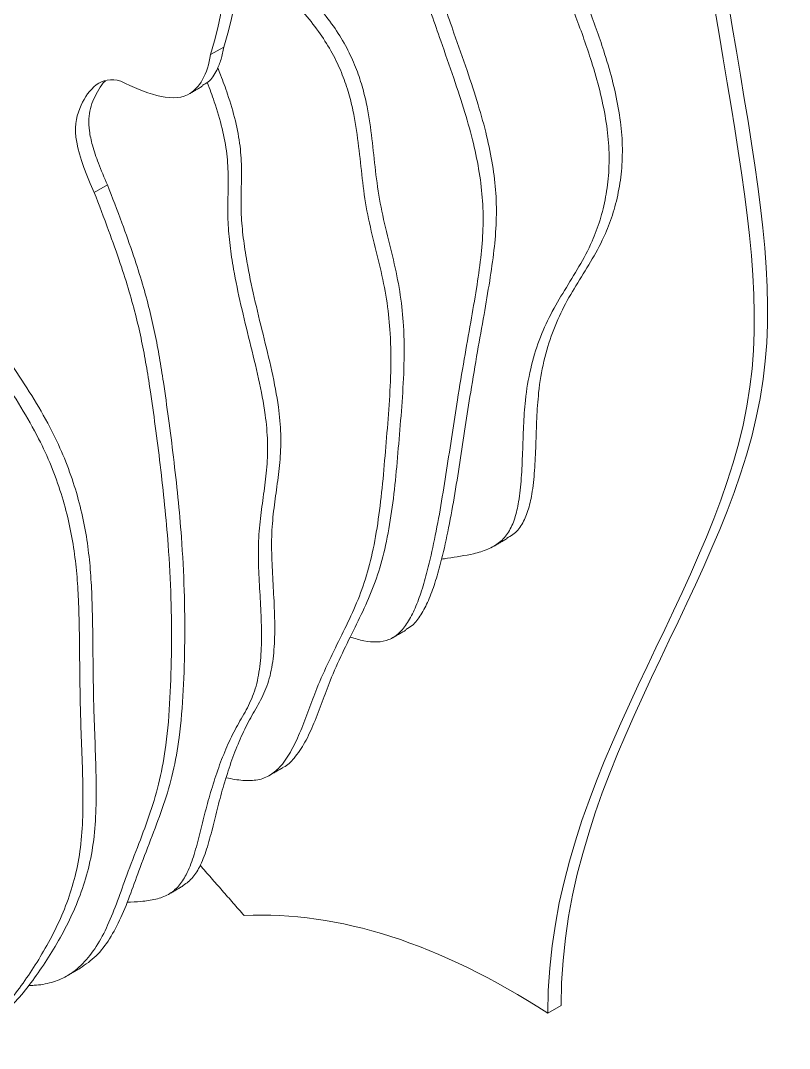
# Model space of a CAD drawing. Header units: millimetres. Extents: x -790 to 3917, y -2121 to 391.
# Drawn here: x 646.3 to 810.3, y -1481.1 to -1261.8 of the extents above; entities that cross this region are included whole.
import ezdxf

# ---------------------------------------------------------------- set-up
doc = ezdxf.new("R2010")
doc.units = ezdxf.units.MM

msp = doc.modelspace()

# ---------------------------------------------------------------- linework, layer by layer
at = {"color": 7, "linetype": 'Continuous', "lineweight": 15}
for p, q in [((689.64, -1267.43), (686.81, -1269.06)), ((664.82, -1296.84), (661.99, -1298.47)), ((758.74, -1473.6), (761.57, -1471.97))]:
    msp.add_line(p, q, dxfattribs=at)
for points, knots in [([(689.82, -1126.37), (692.28, -1128.17), (697.18, -1131.73), (704.24, -1138.23), (710.89, -1145.39), (717.04, -1153.14), (722.65, -1161.31), (728.02, -1170.31), (733.1, -1180.08), (737.96, -1190.55), (742.55, -1201.17), (746.86, -1211.42), (751.08, -1221.27), (755.26, -1230.72), (759.51, -1240.23), (763.67, -1249.79), (767.59, -1259.34), (770.62, -1267.8), (772.71, -1275.08), (774, -1281.17), (774.69, -1287.06), (774.65, -1292.64), (773.99, -1297.89), (772.77, -1302.79), (770.9, -1307.79), (768.27, -1312.71), (765.13, -1317.7), (762.12, -1322.74), (759.64, -1328.28), (757.79, -1334.39), (756.75, -1340.58), (756.36, -1346.67), (756.19, -1352.27), (755.97, -1357.74), (755.48, -1362.5), (754.6, -1366.4), (753.29, -1369.39), (751.7, -1371.33), (750.44, -1371.99), (750, -1372.22)], [0, 0, 0, 0, 0.032905, 0.065415, 0.097404, 0.128897, 0.160019, 0.190835, 0.227048, 0.263406, 0.300026, 0.337036, 0.369369, 0.402081, 0.435079, 0.468189, 0.501189, 0.533641, 0.555071, 0.576219, 0.597298, 0.61864, 0.640389, 0.662506, 0.684847, 0.714542, 0.744179, 0.77344, 0.802158, 0.83063, 0.85934, 0.881289, 0.903318, 0.924934, 0.94569, 0.961532, 0.976813, 0.991979, 1, 1, 1, 1]), ([(686.99, -1128), (689.45, -1129.8), (694.35, -1133.36), (701.41, -1139.87), (708.06, -1147.02), (714.21, -1154.77), (719.82, -1162.95), (725.19, -1171.94), (730.27, -1181.71), (735.13, -1192.18), (739.72, -1202.8), (744.03, -1213.05), (748.25, -1222.9), (752.43, -1232.35), (756.68, -1241.86), (760.84, -1251.42), (764.77, -1260.97), (767.8, -1269.43), (769.88, -1276.72), (771.18, -1282.81), (771.86, -1288.69), (771.83, -1294.28), (771.16, -1299.53), (769.95, -1304.42), (768.07, -1309.43), (765.44, -1314.34), (762.3, -1319.33), (759.29, -1324.38), (756.81, -1329.91), (754.96, -1336.02), (753.92, -1342.21), (753.53, -1348.3), (753.37, -1353.91), (753.14, -1359.37), (752.65, -1364.13), (751.77, -1368.03), (750.47, -1371.04), (748.51, -1373.27), (745.91, -1374.7), (742.18, -1375.82), (738.77, -1376.26), (736.49, -1376.64), (736.07, -1376.7)], [0, 0, 0, 0, 0.03102, 0.061668, 0.091824, 0.121512, 0.150852, 0.179903, 0.214041, 0.248316, 0.282839, 0.317728, 0.348209, 0.379046, 0.410154, 0.441368, 0.472478, 0.50307, 0.523273, 0.543209, 0.563081, 0.5832, 0.603703, 0.624553, 0.645614, 0.673608, 0.701547, 0.729132, 0.756205, 0.783046, 0.81011, 0.830802, 0.851569, 0.871947, 0.891514, 0.906448, 0.920854, 0.935151, 0.950043, 0.966022, 0.993755, 1, 1, 1, 1]), ([(672.5, -1144.25), (673.72, -1145.39), (676.25, -1147.75), (679.83, -1152.04), (683.5, -1156.52), (687.2, -1161.12), (690.88, -1165.71), (694.51, -1170.22), (698.42, -1175), (702.6, -1179.93), (706.93, -1185.17), (710.92, -1190.56), (714.44, -1196.41), (717.48, -1202.74), (720.21, -1209.47), (723.36, -1218.17), (726.92, -1228.78), (730.87, -1241.06), (734.72, -1252.98), (738.35, -1263.41), (741.46, -1272.23), (743.87, -1279.56), (745.74, -1286.29), (747.05, -1292.63), (747.76, -1298.76), (747.82, -1304.84), (747.29, -1311.03), (746.33, -1317.6), (745.09, -1324.77), (743.69, -1332.64), (742.34, -1340.61), (741.13, -1348.53), (739.99, -1356.08), (738.79, -1363.59), (737.46, -1370.79), (736.1, -1376.87), (734.72, -1381.75), (733.36, -1385.49), (731.77, -1388.55), (730.2, -1390.73), (728.92, -1391.46), (728.45, -1391.72)], [0, 0, 0, 0, 0.017312, 0.035765, 0.054893, 0.074273, 0.093611, 0.112615, 0.130992, 0.154373, 0.176492, 0.197845, 0.219276, 0.241647, 0.265257, 0.290091, 0.332985, 0.37667, 0.419034, 0.458153, 0.486148, 0.511668, 0.535027, 0.557107, 0.579399, 0.602636, 0.627896, 0.655919, 0.687235, 0.721882, 0.759604, 0.79151, 0.824324, 0.857166, 0.889171, 0.919499, 0.939705, 0.958444, 0.975584, 0.991132, 1, 1, 1, 1]), ([(789.06, -1164.1), (789.06, -1250.63), (833.12, -1347.78), (761.57, -1419.51), (761.57, -1471.97)], [0, 0, 0, 0, 0.481592, 1, 1, 1, 1]), ([(786.24, -1165.73), (786.24, -1252.27), (830.29, -1349.42), (758.74, -1421.14), (758.74, -1473.6)], [0, 0, 0, 0, 0.481592, 1, 1, 1, 1]), ([(688.41, -1167.78), (689.51, -1169.16), (691.79, -1171.99), (695.59, -1176.64), (699.78, -1181.56), (704.1, -1186.8), (708.09, -1192.19), (711.61, -1198.04), (714.65, -1204.37), (717.38, -1211.1), (720.53, -1219.8), (724.09, -1230.41), (728.04, -1242.69), (731.89, -1254.61), (735.52, -1265.04), (738.63, -1273.86), (741.04, -1281.19), (742.91, -1287.93), (744.22, -1294.26), (744.93, -1300.39), (744.99, -1306.47), (744.46, -1312.66), (743.5, -1319.24), (742.26, -1326.4), (740.86, -1334.28), (739.51, -1342.25), (738.3, -1350.17), (737.16, -1357.72), (735.96, -1365.22), (734.63, -1372.43), (733.27, -1378.5), (731.89, -1383.39), (730.53, -1387.12), (728.96, -1390.21), (727.12, -1392.55), (724.93, -1394.02), (722.35, -1394.49), (719.56, -1394.25), (717.59, -1393.63), (716.6, -1393.32)], [0, 0, 0, 0, 0.018156, 0.037482, 0.06207, 0.085332, 0.107787, 0.130325, 0.153852, 0.17868, 0.204797, 0.249906, 0.295847, 0.340398, 0.381537, 0.410979, 0.437817, 0.462382, 0.485602, 0.509046, 0.533482, 0.560046, 0.589516, 0.622449, 0.658886, 0.698556, 0.73211, 0.766618, 0.801157, 0.834814, 0.866708, 0.887958, 0.907664, 0.92569, 0.94204, 0.956972, 0.971214, 0.985656, 1, 1, 1, 1]), ([(686.37, -1206.44), (686.4, -1206.45), (687.61, -1207.15), (689.61, -1208.07), (692.42, -1209.66), (694.88, -1211.29), (697.23, -1213.23), (699.38, -1215.41), (701.1, -1217.51), (702.38, -1219.49), (703.19, -1221.27), (703.45, -1222.93), (703.22, -1224.34), (702.52, -1225.8), (701.25, -1227.23), (699.48, -1228.63), (697.57, -1229.95), (695.71, -1231.26), (694.16, -1232.65), (693.07, -1234.18), (692.78, -1236.19), (693.43, -1238.51), (694.72, -1240.9), (696.71, -1243.75), (699.44, -1247.05), (702.79, -1250.8), (706.33, -1254.72), (709.81, -1258.75), (712.98, -1262.83), (715.61, -1267), (717.59, -1271.17), (719.04, -1275.28), (720.3, -1280.31), (721.18, -1286.23), (721.86, -1292.98), (722.71, -1299.81), (724.29, -1306.79), (726.06, -1313.69), (727.4, -1320.45), (728.09, -1327.64), (728.15, -1335.22), (727.68, -1343.19), (727.02, -1351.07), (726.36, -1358.94), (725.48, -1366.57), (724.26, -1373.68), (722.53, -1380.13), (720.24, -1385.85), (717.61, -1391.3), (714.85, -1396.8), (712.48, -1402.08), (710.6, -1407.18), (708.91, -1411.66), (707.05, -1415.83), (704.87, -1418.97), (703.21, -1420.79), (702.2, -1421.17), (702.11, -1421.2)], [0, 0, 0, 0, 0.000347, 0.016889, 0.02812, 0.039527, 0.051273, 0.061533, 0.071496, 0.078581, 0.084796, 0.09057, 0.096631, 0.103416, 0.115073, 0.12808, 0.141629, 0.154804, 0.166713, 0.176667, 0.184732, 0.192408, 0.201059, 0.211186, 0.22688, 0.244424, 0.262877, 0.281265, 0.298718, 0.314725, 0.329709, 0.344312, 0.358947, 0.384542, 0.410621, 0.43653, 0.461942, 0.487009, 0.51178, 0.53659, 0.569442, 0.60281, 0.636392, 0.669828, 0.702904, 0.735496, 0.765796, 0.795956, 0.826463, 0.857661, 0.889856, 0.913399, 0.936958, 0.959879, 0.981707, 0.998367, 1, 1, 1, 1]), ([(603.2, -1245.08), (604.63, -1246.14), (607.38, -1248.19), (611.28, -1251.65), (614.77, -1255.28), (617.93, -1259.25), (620.68, -1263.61), (622.9, -1268.39), (624.42, -1273.31), (625.42, -1278.32), (626.1, -1283.41), (626.64, -1288.79), (627.2, -1294.42), (627.99, -1300.27), (629.16, -1306.1), (631, -1311.91), (633.55, -1317.58), (636.79, -1323.46), (640.65, -1329.6), (644.95, -1336.03), (649.2, -1342.56), (652.87, -1348.95), (655.7, -1355.17), (657.82, -1361.06), (659.4, -1366.9), (660.49, -1372.64), (661.14, -1378.24), (661.62, -1386.24), (661.7, -1396.5), (661.83, -1407.41), (662.19, -1416.6), (662.44, -1423.84), (662.41, -1430.85), (661.89, -1437.47), (660.64, -1443.55), (658.78, -1449.15), (656.43, -1454.41), (653.74, -1459.32), (650.8, -1463.9), (647.74, -1468.2), (644.42, -1472.03), (641.61, -1474.72), (639.67, -1475.7), (639.15, -1475.97)], [0, 0, 0, 0, 0.020249, 0.039222, 0.056728, 0.073018, 0.090594, 0.107819, 0.125483, 0.14405, 0.163512, 0.183585, 0.206294, 0.22869, 0.250346, 0.271184, 0.291742, 0.31262, 0.337955, 0.363964, 0.390057, 0.415716, 0.437146, 0.458467, 0.479789, 0.50113, 0.522555, 0.544157, 0.595552, 0.647096, 0.676306, 0.705241, 0.733756, 0.761883, 0.789921, 0.818309, 0.847339, 0.876998, 0.905773, 0.934417, 0.962573, 0.990038, 1, 1, 1, 1]), ([(692.74, -1243.67), (693.02, -1244.08), (694.18, -1245.81), (696.63, -1248.67), (699.96, -1252.44), (703.51, -1256.35), (706.98, -1260.38), (710.16, -1264.46), (712.78, -1268.63), (714.77, -1272.81), (716.21, -1276.91), (717.47, -1281.95), (718.35, -1287.86), (719.03, -1294.62), (719.88, -1301.45), (721.46, -1308.42), (723.23, -1315.32), (724.57, -1322.09), (725.26, -1329.27), (725.32, -1336.85), (724.85, -1344.82), (724.19, -1352.71), (723.53, -1360.57), (722.65, -1368.2), (721.43, -1375.31), (719.7, -1381.76), (717.41, -1387.49), (714.78, -1392.93), (712.03, -1398.43), (709.65, -1403.71), (707.77, -1408.81), (706.08, -1413.3), (704.21, -1417.44), (702.09, -1420.68), (699.66, -1422.86), (696.92, -1423.97), (693.69, -1423.99), (691.37, -1423.62), (690.15, -1423.34), (690.13, -1423.33)], [0, 0, 0, 0, 0.005825, 0.024447, 0.045265, 0.067162, 0.088981, 0.109689, 0.128684, 0.146463, 0.163792, 0.181157, 0.211528, 0.242474, 0.273217, 0.30337, 0.333115, 0.362508, 0.391947, 0.430929, 0.470524, 0.510371, 0.550046, 0.589295, 0.627968, 0.663922, 0.699709, 0.735908, 0.772928, 0.81113, 0.839067, 0.867021, 0.894219, 0.92012, 0.939889, 0.959232, 0.978983, 0.999618, 1, 1, 1, 1]), ([(689.64, -1267.43), (689.46, -1268.33), (689.11, -1270.12), (688.04, -1272.68), (686.77, -1274.74), (685.45, -1275.41), (685.01, -1275.63)], [0, 0, 0, 0, 0.247098, 0.492481, 0.830946, 1, 1, 1, 1]), ([(619.03, -1268.05), (619.35, -1268.69), (620.43, -1270.93), (621.56, -1274.95), (622.6, -1279.95), (623.27, -1285.05), (623.82, -1290.42), (624.38, -1296.05), (625.16, -1301.9), (626.33, -1307.74), (628.17, -1313.54), (630.72, -1319.22), (633.96, -1325.1), (637.82, -1331.23), (642.13, -1337.66), (646.37, -1344.19), (650.04, -1350.58), (652.88, -1356.8), (654.99, -1362.69), (656.58, -1368.53), (657.66, -1374.27), (658.31, -1379.87), (658.79, -1387.88), (658.87, -1398.14), (659, -1409.04), (659.37, -1418.24), (659.61, -1425.48), (659.58, -1432.48), (659.06, -1439.11), (657.81, -1445.18), (655.95, -1450.79), (653.6, -1456.04), (650.91, -1460.95), (647.98, -1465.54), (644.91, -1469.82), (641.62, -1473.7), (637.97, -1476.91), (633.82, -1479.15), (629.22, -1480.46), (625.86, -1481.02), (624.01, -1481.09), (623.86, -1481.1)], [0, 0, 0, 0, 0.007381, 0.025544, 0.044636, 0.064648, 0.085288, 0.108638, 0.131667, 0.153935, 0.175361, 0.196499, 0.217968, 0.244018, 0.270762, 0.297592, 0.323976, 0.346011, 0.367935, 0.389859, 0.411802, 0.433833, 0.456045, 0.508892, 0.561891, 0.591927, 0.621679, 0.651, 0.679922, 0.708752, 0.737941, 0.767792, 0.798288, 0.827876, 0.857329, 0.88628, 0.914521, 0.942151, 0.969689, 0.997573, 1, 1, 1, 1]), ([(686.81, -1269.06), (686.18, -1273.07), (682.11, -1280.96), (672.78, -1277.18), (667.68, -1274.74)], [0.51682899, 0.51682899, 0.51682899, 0.51682899, 0.53125, 0.55153511, 0.55153511, 0.55153511, 0.55153511]), ([(688.31, -1271.87), (688.52, -1272.38), (689.26, -1274.24), (690.67, -1278.02), (692.18, -1283.15), (693.2, -1288.61), (693.47, -1293.67), (693.3, -1298.38), (693.28, -1303.14), (693.73, -1308.11), (694.63, -1314.01), (696.07, -1320.9), (698, -1328.72), (699.92, -1336.56), (701.31, -1343.73), (701.91, -1350.07), (701.69, -1355.47), (701.05, -1360.62), (700.3, -1365.77), (699.77, -1371.13), (699.84, -1376.88), (700.19, -1382.73), (700.49, -1388.51), (700.52, -1394.07), (700.08, -1399.28), (698.95, -1403.92), (696.98, -1407.78), (694.78, -1411.47), (692.83, -1415.61), (691.12, -1420.09), (689.64, -1424.76), (688.34, -1429.48), (687.21, -1434.16), (686.05, -1438.58), (684.64, -1442.21), (682.92, -1444.97), (681.45, -1446.01), (680.72, -1446.53)], [0, 0, 0, 0, 0.007348, 0.026933, 0.05444, 0.081253, 0.107445, 0.133327, 0.158878, 0.184222, 0.209625, 0.247191, 0.285302, 0.323594, 0.361465, 0.390884, 0.420448, 0.45046, 0.48071, 0.511483, 0.542104, 0.572632, 0.602856, 0.632588, 0.661859, 0.691105, 0.720041, 0.750082, 0.780959, 0.812331, 0.843759, 0.87421, 0.903769, 0.932095, 0.959063, 0.979914, 1, 1, 1, 1]), ([(667.68, -1274.74), (663.41, -1273.34), (657.53, -1280.42), (657.16, -1287.83), (661.99, -1298.47)], [0, 0, 0, 0, 0.45264, 1, 1, 1, 1]), ([(664.37, -1274.68), (664.35, -1274.69), (663.77, -1275.14), (662.96, -1276.46), (661.89, -1278.39), (661.13, -1280.45), (660.76, -1282.73), (660.89, -1285.4), (661.6, -1288.61), (662.91, -1292.5), (664.14, -1295.29), (664.82, -1296.84)], [0, 0, 0, 0, 0.003719, 0.129481, 0.249665, 0.360545, 0.460928, 0.565175, 0.683149, 0.825012, 1, 1, 1, 1]), ([(686.08, -1275), (686.08, -1275.01), (686.63, -1276.37), (687.84, -1279.65), (689.35, -1284.78), (690.37, -1290.25), (690.64, -1295.3), (690.47, -1300.02), (690.45, -1304.77), (690.9, -1309.74), (691.8, -1315.65), (693.25, -1322.53), (695.17, -1330.35), (697.09, -1338.2), (698.48, -1345.36), (699.08, -1351.7), (698.86, -1357.1), (698.22, -1362.25), (697.47, -1367.4), (696.94, -1372.76), (697.01, -1378.51), (697.36, -1384.37), (697.66, -1390.14), (697.69, -1395.7), (697.25, -1400.91), (696.12, -1405.55), (694.16, -1409.42), (691.95, -1413.1), (690, -1417.24), (688.29, -1421.73), (686.81, -1426.39), (685.51, -1431.12), (684.38, -1435.79), (683.22, -1440.21), (681.82, -1443.86), (680.05, -1446.59), (677.86, -1448.39), (675.08, -1449.35), (672.08, -1449.78), (669.99, -1449.85), (669.01, -1449.88)], [0, 0, 0, 0, 0.000121, 0.018608, 0.044575, 0.069885, 0.094609, 0.119042, 0.143161, 0.167085, 0.191065, 0.226526, 0.262502, 0.298649, 0.334397, 0.362168, 0.390076, 0.418406, 0.446962, 0.47601, 0.504915, 0.533733, 0.562264, 0.59033, 0.617961, 0.645568, 0.672883, 0.701241, 0.730388, 0.760003, 0.78967, 0.818414, 0.846318, 0.873056, 0.898513, 0.918196, 0.937892, 0.958492, 0.980455, 1, 1, 1, 1]), ([(664.82, -1296.84), (665.85, -1299.54), (667.78, -1304.58), (670.3, -1311.65), (672.27, -1317.83), (673.79, -1323.37), (674.97, -1328.58), (675.92, -1333.74), (676.88, -1339.77), (677.87, -1346.88), (678.93, -1355.09), (679.87, -1363.55), (680.72, -1373.06), (681.26, -1383.32), (681.34, -1394.2), (681.07, -1404.72), (680.31, -1414.13), (678.88, -1422.28), (676.82, -1429.19), (674.33, -1435.82), (671.91, -1442.02), (669.82, -1447.95), (667.79, -1453.17), (665.37, -1457.73), (662.56, -1461.51), (660.16, -1463.16), (659, -1463.96)], [0, 0, 0, 0, 0.0405532, 0.0756053, 0.105938, 0.1332085, 0.1590727, 0.1851335, 0.2124455, 0.2528207, 0.2963257, 0.3414526, 0.3866034, 0.4483993, 0.5084588, 0.5679951, 0.62735, 0.6739062, 0.7207874, 0.7685564, 0.8175063, 0.8564569, 0.894766, 0.9313969, 0.9665597, 1, 1, 1, 1]), ([(661.99, -1298.47), (663.02, -1301.18), (664.95, -1306.21), (667.47, -1313.28), (669.44, -1319.46), (670.96, -1325.01), (672.14, -1330.22), (673.1, -1335.37), (674.05, -1341.4), (675.04, -1348.51), (676.1, -1356.73), (677.04, -1365.18), (677.89, -1374.69), (678.43, -1384.96), (678.51, -1395.83), (678.24, -1406.35), (677.48, -1415.76), (676.05, -1423.92), (673.99, -1430.82), (671.5, -1437.46), (669.08, -1443.66), (666.99, -1449.59), (664.96, -1454.8), (662.56, -1459.37), (659.67, -1463.12), (656.42, -1465.69), (652.87, -1467.13), (650.1, -1467.64), (648.42, -1467.65), (648.04, -1467.65)], [0, 0, 0, 0, 0.038085, 0.071004, 0.09949, 0.125101, 0.149391, 0.173866, 0.199515, 0.237433, 0.27829, 0.320671, 0.363073, 0.421108, 0.477512, 0.533425, 0.589167, 0.63289, 0.676918, 0.721779, 0.76775, 0.80433, 0.840307, 0.874709, 0.907731, 0.940087, 0.965755, 0.992286, 1, 1, 1, 1])]:
    msp.add_open_spline(points, degree=3, knots=knots, dxfattribs=at)
for points, degree in [([(686.34, -1191.69), (684.01, -1228.86), (699.4, -1235.21), (689.64, -1267.43)], 3), ([(683.51, -1193.32), (681.18, -1230.5), (696.57, -1236.84), (686.81, -1269.06)], 3), ([(682.25, -1277.42), (685.08, -1275.78)], 1), ([(747.24, -1373.93), (750.07, -1372.3)], 1), ([(725.66, -1393.47), (728.49, -1391.83)], 1), ([(699.3, -1422.88), (702.13, -1421.25)], 1), ([(693.97, -1452.76), (684.57, -1442.02)], 1), ([(677.91, -1448.17), (680.74, -1446.54)], 1), ([(758.74, -1473.6), (735.69, -1458.7), (714.1, -1451.75), (693.97, -1452.76)], 3), ([(656.18, -1465.61), (659, -1463.98)], 1)]:
    msp.add_open_spline(points, degree=degree, dxfattribs=at)

doc.saveas('drawing.dxf')
